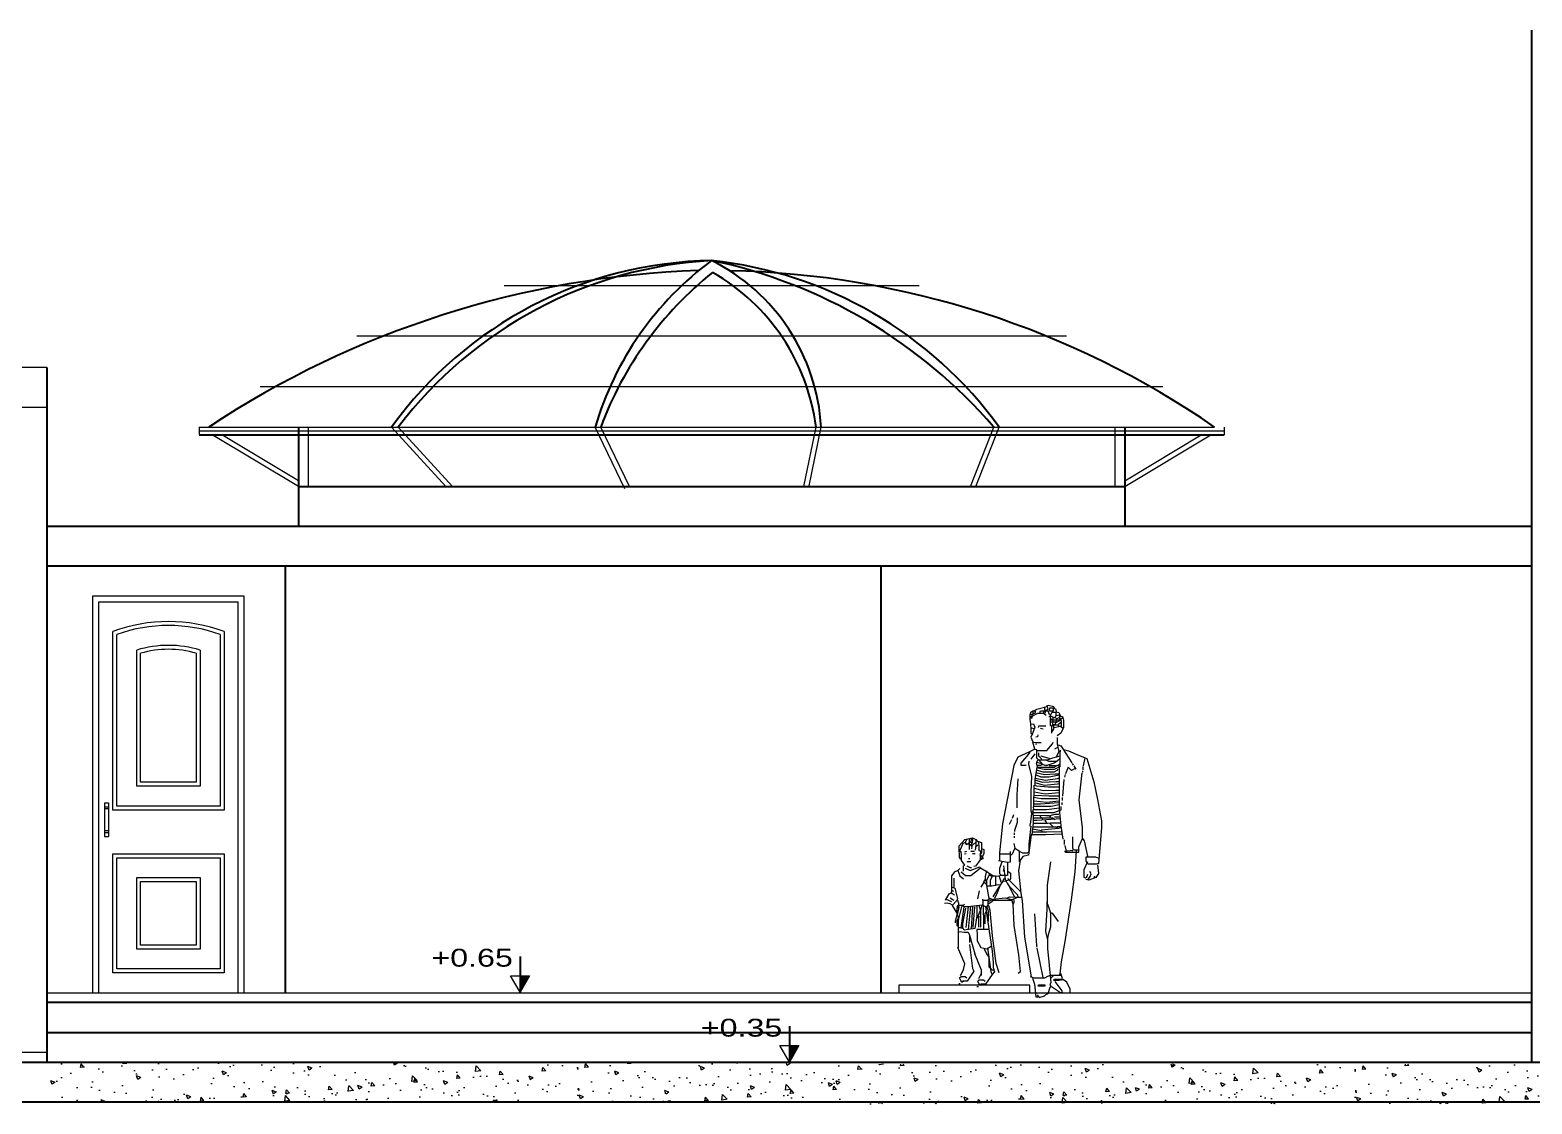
# Model space of a CAD drawing. Header units: inches. Extents: x 17.6 to 55, y 11.8 to 85.9.
# Drawn here: x 29.11 to 36.67, y 80.5 to 85.91 of the extents above; entities that cross this region are included whole.
import ezdxf
from ezdxf.enums import TextEntityAlignment as Align

# ---------------------------------------------------------------- set-up
doc = ezdxf.new("R2010")
doc.units = ezdxf.units.IN
doc.header["$MEASUREMENT"] = 0
for name, color, linetype, lineweight, true_color in [('DOOR WINDOW 1 100', 7, 'Continuous', 15, 0x666666), ('FURNITURE F 1 100', 7, 'Continuous', 13, 0x93979a), ('HATCH F 1 100', 7, 'Continuous', 0, 0xc9c9c9)]:
    doc.layers.add(name, color=color, linetype=linetype, lineweight=lineweight, true_color=true_color)
doc.layers.add('TREE G 1 100', color=7, linetype='Continuous', lineweight=9, true_color=0xbed3d5, transparency=0.6)
doc.layers.add('WALL 1 100', color=250, linetype='Continuous', lineweight=30)
doc.styles.add('style1', font='arial.ttf')

# ---------------------------------------------------------------- blocks, each defined once
blk = doc.blocks.new('MANIJA')
for p, q in [((-0.0109, 0.0859), (0.0091, 0.0859)), ((-0.0109, 0.0859), (-0.0109, -0.0841)), ((0.0091, 0.0859), (0.0091, -0.0841)), ((-0.0109, 0.0659), (0.0091, 0.0659)), ((-0.0109, 0.0559), (0.0091, 0.0559)), ((-0.0109, -0.0541), (0.0091, -0.0541)), ((-0.0109, -0.0641), (0.0091, -0.0641)), ((-0.0109, -0.0841), (0.0091, -0.0841))]:
    blk.add_line(p, q)

msp = doc.modelspace()

# ---------------------------------------------------------------- hatches: boundary and pattern name
at = {"layer": 'HATCH F 1 100', "lineweight": 5}
h = msp.add_hatch(dxfattribs=at)
h.set_pattern_fill('ANSI31', color=256, scale=0.08, angle=135, style=0)
h.set_pattern_definition([(180, (-1400.1863, -876.00295), (-3e-17, -0.254), [])])
edge = h.paths.add_edge_path()
edge.add_arc((32.5373, 80.3596), 4.3914, 54.00436, 125.99564)
edge.add_line((29.9564, 83.9125), (30.4564, 83.9125))
edge.add_line((30.4564, 83.9125), (34.6182, 83.9125))
edge.add_line((34.6182, 83.9125), (35.1182, 83.9125))
at = {"layer": 'HATCH F 1 100', "lineweight": 15}
for points in [[(31.5725, 81.1483), (31.6206, 81.1483), (31.5725, 81.0649)], [(32.929, 80.7958), (32.9771, 80.7958), (32.929, 80.7125)]]:
    msp.add_hatch(color=256, dxfattribs=at).paths.add_polyline_path(points)
h = msp.add_hatch(dxfattribs=at)
h.set_pattern_fill('AR-CONC', color=256, scale=0.03, style=0)
h.set_pattern_definition([(130, (136.42872, 45.8721), (-0.21517805, -0.01882564), [0.0225, -0.2475]), (185, (136.42872, 45.8721), (0.0416254, 0.22565764), [0.018, -0.198]), (79.5486, (136.4108, 45.87053), (-0.1735528, 0.20683186), [0.01912206, -0.21034263]), (133.8158, (136.42872, 45.9321), (-0.3201723, -0.0496557), [0.03375, -0.37125]), (83.3644, (136.40204, 45.92796), (-0.2803988, 0.2922354), [0.0286831, -0.3155139]), (188.8158, (136.42872, 45.9321), (-0.2803986, 0.2922356), [0.027, -0.297]), (159, (136.39872, 45.9171), (-0.17907212, -0.12078567), [0.0225, -0.2475]), (214, (136.39872, 45.9171), (-0.0729946, 0.217545), [0.018, -0.198]), (108.5486, (136.3838, 45.90703), (-0.2520668, 0.09675915), [0.01912206, -0.21034263]), (142.5, (136.42872, 45.872094), (-0.003647957, 0.099868156), [0, -0.1956, 0, -0.201, 0, -0.19875]), (172.5, (136.42872, 45.87209), (-0.07892086, 0.11832351), [0, -0.1146, 0, -0.1911, 0, -0.07575]), (212.5, (136.49562, 45.87209), (-0.16014673, -0.00676646), [0, -0.075, 0, -0.234, 0, -0.3105]), (222.5, (136.52562, 45.8721), (-0.17495585, 0.0300315), [0, -0.0975, 0, -0.1554, 0, -0.2205])])
h.paths.add_polyline_path([(29.1896, 80.7125), (33.1897, 80.7124), (33.1897, 80.5125), (33.1897, 80.5125), (33.1897, 80.5125), (33.1897, 80.5124), (29.1896, 80.5125)])
h = msp.add_hatch(dxfattribs=at)
h.set_pattern_fill('AR-CONC', color=256, scale=0.03, style=0)
h.set_pattern_definition([(130, (140.3437, 45.86166), (-0.21517805, -0.01882564), [0.0225, -0.2475]), (185, (140.3437, 45.86166), (0.0416254, 0.22565764), [0.018, -0.198]), (79.5486, (140.32576, 45.8601), (-0.1735528, 0.20683186), [0.01912206, -0.21034263]), (133.8158, (140.3437, 45.92166), (-0.3201723, -0.0496557), [0.03375, -0.37125]), (83.3644, (140.317, 45.91752), (-0.2803988, 0.2922354), [0.0286831, -0.3155139]), (188.8158, (140.3437, 45.92166), (-0.2803986, 0.2922356), [0.027, -0.297]), (159, (140.3137, 45.90666), (-0.17907212, -0.12078567), [0.0225, -0.2475]), (214, (140.3137, 45.90666), (-0.0729946, 0.217545), [0.018, -0.198]), (108.5486, (140.29877, 45.8966), (-0.2520668, 0.09675915), [0.01912206, -0.21034263]), (142.5, (140.3437, 45.86166), (-0.003647957, 0.099868156), [0, -0.1956, 0, -0.201, 0, -0.19875]), (172.5, (140.3437, 45.86166), (-0.07892086, 0.11832351), [0, -0.1146, 0, -0.1911, 0, -0.07575]), (212.5, (140.4106, 45.86166), (-0.16014673, -0.00676646), [0, -0.075, 0, -0.234, 0, -0.3105]), (222.5, (140.4406, 45.86166), (-0.17495585, 0.0300315), [0, -0.0975, 0, -0.1554, 0, -0.2205])])
h.paths.add_polyline_path([(33.1045, 80.702), (37.1047, 80.702), (37.1047, 80.502), (37.1047, 80.502), (37.1047, 80.502), (37.1047, 80.502), (33.1045, 80.502)])

# ---------------------------------------------------------------- linework, layer by layer
at = {"layer": 'DOOR WINDOW 1 100', "lineweight": 5}
for p, q in [((29.4222, 83.0625), (30.1822, 83.0625)), ((29.4222, 81.0625), (29.4222, 83.0625)), ((30.1822, 83.0625), (30.1822, 81.0625)), ((29.4522, 81.0625), (29.4522, 83.0325)), ((29.4522, 83.0325), (30.1522, 83.0325)), ((30.1522, 83.0325), (30.1522, 81.0625)), ((29.5222, 81.9825), (29.5222, 82.8825)), ((29.5422, 82.0025), (29.5422, 82.8674)), ((30.0622, 82.8674), (30.0622, 82.0025)), ((30.0822, 82.8825), (30.0822, 81.9825)), ((29.6422, 82.1025), (29.6422, 82.7888)), ((29.6622, 82.1225), (29.6622, 82.7724)), ((29.9422, 82.7724), (29.9422, 82.1225)), ((29.9622, 82.7888), (29.9622, 82.1025)), ((29.9622, 82.1025), (29.6422, 82.1025)), ((29.9422, 82.1225), (29.6622, 82.1225)), ((30.0622, 82.0025), (29.5422, 82.0025)), ((30.0822, 81.9825), (29.5222, 81.9825)), ((29.5222, 81.1625), (29.5222, 81.7625)), ((29.5222, 81.7625), (30.0822, 81.7625)), ((30.0822, 81.7625), (30.0822, 81.1625)), ((29.5422, 81.1825), (29.5422, 81.7425)), ((29.5422, 81.7425), (30.0622, 81.7425)), ((30.0622, 81.7425), (30.0622, 81.1825)), ((29.6422, 81.2825), (29.6422, 81.6425)), ((29.6422, 81.6425), (29.9622, 81.6425)), ((29.6622, 81.3025), (29.6622, 81.6225)), ((29.6622, 81.6225), (29.9422, 81.6225)), ((29.9422, 81.6225), (29.9422, 81.3025)), ((29.9622, 81.6425), (29.9622, 81.2825)), ((29.9622, 81.2825), (29.6422, 81.2825)), ((29.9422, 81.3025), (29.6622, 81.3025)), ((30.0822, 81.1625), (29.5222, 81.1625)), ((30.0622, 81.1825), (29.5422, 81.1825))]:
    msp.add_line(p, q, dxfattribs=at)
at = {"layer": 'DOOR WINDOW 1 100', "lineweight": 15}
for p, q in [((29.1897, 81.0625), (36.6684, 81.0625)), ((24.288, 80.7625), (29.1897, 80.7625))]:
    msp.add_line(p, q, dxfattribs=at)
at = {"layer": 'DOOR WINDOW 1 100', "lineweight": 5}
for centre, radius, start, end in [((29.8022, 82.1235), 0.809, 69.75066, 110.24934), ((29.8022, 82.1404), 0.7721, 70.32077, 109.67923), ((29.8022, 82.2595), 0.5529, 73.18043, 106.81957), ((29.8022, 82.2936), 0.4989, 73.703, 106.297)]:
    msp.add_arc(centre, radius, start, end, dxfattribs=at)
at = {"layer": 'FURNITURE F 1 100', "lineweight": 5}
for p, q in [((29.9564, 83.9125), (35.0696, 83.9125)), ((29.9564, 83.9125), (29.9564, 83.8725)), ((29.9564, 83.8925), (35.1182, 83.8925)), ((30.5064, 83.9125), (30.5066, 83.6125)), ((31.1993, 83.6125), (30.9258, 83.9125)), ((31.2331, 83.6125), (30.9597, 83.9125)), ((32.1012, 83.6016), (31.9511, 83.9125)), ((32.1237, 83.6125), (31.9788, 83.9125)), ((33.0025, 83.6125), (33.0632, 83.9125)), ((33.027, 83.6075), (33.0887, 83.9125)), ((33.8407, 83.6125), (33.9582, 83.9125)), ((33.8676, 83.6125), (33.985, 83.9125)), ((34.5682, 83.9125), (34.5682, 83.6125)), ((35.1182, 83.9125), (35.1182, 83.8725)), ((30.4566, 83.6125), (30.0231, 83.8725)), ((30.4565, 83.6416), (30.0717, 83.8725)), ((34.6182, 83.6125), (35.0516, 83.8725)), ((34.6182, 83.6416), (35.003, 83.8725))]:
    msp.add_line(p, q, dxfattribs=at)
at = {"layer": 'HATCH F 1 100', "lineweight": 15}
for points in [[(34.1546, 82.4815), (34.1546, 82.4638), (34.1394, 82.4638), (34.1406, 82.4414), (34.1436, 82.4174), (34.1443, 82.3901), (34.1443, 82.3693), (34.153, 82.3597)], [(34.1626, 82.4847), (34.1754, 82.4911), (34.2267, 82.5039), (34.2299, 82.4895), (34.2187, 82.4847), (34.2155, 82.4687), (34.1947, 82.4695), (34.1786, 82.4695), (34.1466, 82.4526), (34.1418, 82.4526)], [(34.1498, 82.4622), (34.1498, 82.4462), (34.1418, 82.4462)], [(34.1434, 82.4655), (34.145, 82.4767), (34.1546, 82.4831), (34.169, 82.4831), (34.1658, 82.4687), (34.1562, 82.4687)], [(34.1898, 82.4703), (34.1931, 82.4823), (34.2299, 82.4823), (34.2363, 82.4687), (34.2419, 82.4638), (34.2419, 82.4094), (34.2548, 82.4078), (34.2568, 82.4334), (34.2568, 82.4494)], [(34.2083, 82.4831), (34.2083, 82.4671)], [(34.2123, 82.4671), (34.2219, 82.4607)], [(34.2139, 82.5023), (34.2139, 82.4847)], [(34.2748, 82.4783), (34.2716, 82.4895), (34.2652, 82.4927), (34.2604, 82.5023), (34.2315, 82.5087), (34.2219, 82.5039)], [(34.2347, 82.4542), (34.2459, 82.4558), (34.278, 82.4446), (34.2876, 82.4494)], [(34.2411, 82.4975), (34.2572, 82.4975), (34.2572, 82.4807), (34.2387, 82.4807), (34.2411, 82.4975)], [(34.2411, 82.4366), (34.2876, 82.4366), (34.2956, 82.4398), (34.2972, 82.4286), (34.2972, 82.4046)], [(34.2427, 82.4446), (34.2604, 82.4366)], [(34.2716, 82.4743), (34.2507, 82.4743), (34.2443, 82.4607), (34.2443, 82.4574)], [(34.2924, 82.4622), (34.2684, 82.4558), (34.2652, 82.4494)], [(34.2764, 82.4446), (34.2652, 82.411)], [(34.2732, 82.459), (34.2732, 82.4783), (34.286, 82.4735), (34.2924, 82.4607), (34.294, 82.4558)], [(34.3052, 82.4494), (34.3092, 82.435), (34.3092, 82.3981), (34.2956, 82.3709), (34.278, 82.3565)], [(34.2892, 82.4558), (34.3036, 82.4542), (34.302, 82.4462), (34.2956, 82.4398)], [(34.29, 82.4607), (34.29, 82.4414)], [(34.1434, 82.4158), (34.1578, 82.4174), (34.1642, 82.3997), (34.153, 82.3677), (34.145, 82.3501), (34.1546, 82.326)], [(34.1482, 82.3966), (34.161, 82.3933)], [(34.2203, 82.4046), (34.1834, 82.4046), (34.1818, 82.3981)], [(34.1931, 82.3949), (34.2075, 82.3917)], [(34.2427, 82.427), (34.2684, 82.427)], [(34.2483, 82.4062), (34.2483, 82.3709)], [(34.2828, 82.411), (34.2596, 82.411), (34.2596, 82.3901), (34.2507, 82.3789)], [(34.2556, 82.4158), (34.2636, 82.4142)], [(34.262, 82.3981), (34.2924, 82.4062), (34.3052, 82.3966)], [(34.2972, 82.4366), (34.27, 82.4222)], [(34.2972, 82.4254), (34.2844, 82.4142), (34.2844, 82.4062)], [(34.2011, 82.2171), (34.1754, 82.2443), (34.1754, 82.286), (34.161, 82.2876), (34.1354, 82.2747), (34.0793, 82.2491), (34.0585, 82.2075), (34.0024, 81.9126), (33.9879, 81.7668), (33.9879, 81.7267)], [(34.1658, 82.2892), (34.1546, 82.3252), (34.1786, 82.3232), (34.1963, 82.3232)], [(34.169, 82.3164), (34.1754, 82.3164)], [(34.1802, 82.3613), (34.1786, 82.3517), (34.1706, 82.3501)], [(34.1754, 82.282), (34.2251, 82.282), (34.254, 82.3164), (34.2572, 82.3244)], [(34.2828, 82.3004), (34.2636, 82.2892)], [(34.278, 82.3485), (34.278, 82.3164), (34.286, 82.2764), (34.2748, 82.2539), (34.2732, 82.2491)], [(34.2828, 82.3116), (34.2956, 82.3068), (34.3052, 82.2908), (34.3517, 82.2203)], [(34.31, 82.2876), (34.3341, 82.2812), (34.3854, 82.2587), (34.4158, 82.2475), (34.4174, 82.2459)], [(34.1354, 82.2283), (34.1338, 82.2139), (34.1474, 82.1514), (34.1446, 82.0728), (34.1446, 81.9783), (34.1482, 81.9639), (34.1418, 81.911), (34.1386, 81.9046), (34.145, 81.9014), (34.1346, 81.8116), (34.1346, 81.7764), (34.129, 81.766), (34.1049, 81.766), (34.0873, 81.7732)], [(34.1402, 82.2747), (34.1306, 82.2619), (34.0953, 82.2187), (34.0937, 82.2083), (34.1209, 82.2083)], [(34.1642, 82.2667), (34.145, 82.2395)], [(34.2924, 82.2844), (34.2908, 82.2635), (34.2908, 82.201), (34.262, 82.1874), (34.2123, 82.1874), (34.1802, 82.1946), (34.1738, 82.2187), (34.1802, 82.2363), (34.2283, 82.2363), (34.2427, 82.2411)], [(34.1754, 82.2235), (34.1979, 82.2171), (34.2059, 82.2123), (34.1931, 82.2066), (34.1754, 82.2066)], [(34.1842, 82.2716), (34.1842, 82.2555), (34.1995, 82.2395)], [(34.2908, 82.2539), (34.2427, 82.2411), (34.1963, 82.2539), (34.1947, 82.2555)], [(34.2764, 82.2267), (34.2604, 82.2187), (34.2203, 82.2059), (34.2059, 82.2123)], [(34.2908, 82.2411), (34.2796, 82.2299), (34.2716, 82.2275), (34.2347, 82.2275), (34.2219, 82.2347)], [(34.2908, 82.2139), (34.2828, 82.2075)], [(34.3533, 82.2171), (34.3581, 82.2091)], [(34.4094, 82.2059), (34.419, 82.2459), (34.427, 82.2427), (34.4623, 82.1241), (34.4799, 82.036), (34.4999, 81.9286), (34.4999, 81.8934), (34.4863, 81.7139), (34.4735, 81.7099), (34.4318, 81.7099), (34.4238, 81.7251), (34.4238, 81.7475), (34.4703, 81.7475), (34.4879, 81.7411)], [(34.0793, 82.1401), (34.0737, 82.06), (34.0737, 81.9943)], [(34.1666, 82.1097), (34.1666, 82.1434), (34.2187, 82.1338), (34.2796, 82.1418), (34.2892, 82.145)], [(34.3084, 81.8357), (34.2972, 81.903), (34.2884, 81.9879), (34.2888, 82.0632), (34.289, 82.1289), (34.289, 82.2026), (34.278, 82.2075), (34.262, 82.197), (34.2091, 82.1974), (34.1754, 82.1974), (34.1674, 82.1482), (34.169, 82.145)], [(34.1674, 82.1626), (34.1947, 82.1506), (34.2379, 82.1506), (34.2876, 82.161)], [(34.1706, 82.1722), (34.2139, 82.1626), (34.2668, 82.165), (34.2876, 82.165)], [(34.1722, 82.185), (34.2059, 82.1746), (34.262, 82.1746), (34.2812, 82.185), (34.2812, 82.1882)], [(34.2155, 82.2107), (34.2283, 82.2091)], [(34.2379, 82.2066), (34.254, 82.2066), (34.2684, 82.2075)], [(34.3116, 82.1369), (34.3036, 82.052)], [(34.3181, 82.1626), (34.3148, 82.1482)], [(34.3677, 82.1914), (34.3501, 82.1818), (34.3325, 82.1994), (34.3197, 82.1658)], [(34.3613, 82.2059), (34.3709, 82.1882)], [(34.4054, 81.8389), (34.4054, 81.895), (34.3886, 82.0344), (34.403, 82.1706)], [(34.4046, 82.1802), (34.4046, 82.1738)], [(34.407, 82.2026), (34.407, 82.185)], [(34.1594, 82.0023), (34.1594, 82.0424), (34.161, 82.0616), (34.161, 82.1081), (34.1738, 82.1049), (34.2331, 82.0993), (34.2892, 82.0993)], [(34.161, 82.0937), (34.2075, 82.0817), (34.27, 82.0829), (34.286, 82.0829)], [(34.161, 82.0744), (34.2171, 82.0648), (34.286, 82.0712)], [(34.1642, 82.1209), (34.2123, 82.1081), (34.2796, 82.1145), (34.2892, 82.1161)], [(34.1658, 82.1353), (34.2027, 82.1233), (34.2732, 82.1261), (34.2892, 82.1261)], [(34.2892, 81.9927), (34.2235, 81.9839), (34.1554, 81.9839), (34.1554, 81.9567), (34.2203, 81.9555), (34.2379, 81.9555), (34.2443, 81.9462)], [(34.2876, 82.0088), (34.2475, 82.0007), (34.1658, 82.0007), (34.1562, 81.9991), (34.1578, 81.9863)], [(34.1562, 81.9711), (34.2604, 81.9711), (34.298, 81.9831), (34.298, 82.0007)], [(34.1594, 82.0472), (34.1963, 82.0416), (34.2796, 82.0416)], [(34.286, 82.0184), (34.1931, 82.0128), (34.1594, 82.0128)], [(34.161, 82.0296), (34.2251, 82.0232), (34.286, 82.0296)], [(34.1626, 82.0584), (34.2347, 82.0544), (34.286, 82.0544)], [(34.3004, 82.02), (34.3004, 82.0088)], [(34.302, 82.0456), (34.302, 82.0312)], [(34.0472, 81.9334), (34.036, 81.9094)], [(34.0569, 81.9591), (34.0504, 81.9398)], [(34.0753, 81.9431), (34.0753, 81.9206), (34.0633, 81.879), (34.0633, 81.8741)], [(34.1466, 81.9735), (34.1546, 81.9735)], [(34.1562, 81.9174), (34.1498, 81.8581)], [(34.1562, 81.9559), (34.1562, 81.9174), (34.2283, 81.9166), (34.2443, 81.9178), (34.2956, 81.9178)], [(34.2956, 81.9382), (34.1754, 81.9302), (34.1562, 81.9302)], [(34.1578, 81.9438), (34.2556, 81.9438), (34.2652, 81.935)], [(34.1915, 81.9543), (34.1947, 81.9447)], [(34.2027, 81.9414), (34.2043, 81.9318)], [(34.2155, 81.9302), (34.2235, 81.919)], [(34.2379, 81.9543), (34.2652, 81.9623), (34.286, 81.9623)], [(34.2411, 81.9142), (34.2556, 81.8998)], [(34.294, 81.9462), (34.2636, 81.9462)], [(33.7924, 81.7347), (33.7852, 81.7443), (33.7852, 81.762), (33.7836, 81.7764), (33.7836, 81.802), (33.8117, 81.8341), (33.8517, 81.8421), (33.871, 81.8325), (33.8742, 81.8341)], [(33.8229, 81.8373), (33.8149, 81.8197), (33.8213, 81.8084), (33.8405, 81.8229), (33.8485, 81.8165)], [(33.8349, 81.8373), (33.8349, 81.81)], [(33.8405, 81.8389), (33.8453, 81.8325)], [(33.8565, 81.8389), (33.8469, 81.8325), (33.8405, 81.8229)], [(34.0601, 81.8517), (34.0601, 81.8421)], [(34.0617, 81.8677), (34.0617, 81.8581)], [(34.302, 81.8605), (34.2187, 81.8585), (34.1466, 81.8585), (34.1338, 81.7556), (34.1049, 81.7491), (34.0985, 81.7395), (34.0905, 81.7299), (34.0825, 81.677), (34.0953, 81.5633), (34.1017, 81.5264), (34.1129, 81.3421), (34.1466, 81.1418), (34.1418, 81.1402)], [(34.3004, 81.8733), (34.2251, 81.8713), (34.1514, 81.8713)], [(34.153, 81.8886), (34.1979, 81.879), (34.2011, 81.8725)], [(34.1546, 81.899), (34.2748, 81.899), (34.2764, 81.895)], [(34.2972, 81.895), (34.2844, 81.8902), (34.1979, 81.8821), (34.1963, 81.8806)], [(34.2972, 81.899), (34.278, 81.899), (34.278, 81.8918)], [(34.3565, 81.7796), (34.3148, 81.7732), (34.3213, 81.77), (34.3862, 81.77), (34.3862, 81.7972), (34.4046, 81.8389), (34.4126, 81.8277), (34.4302, 81.7507)], [(34.3838, 81.7804), (34.3597, 81.7804), (34.3565, 81.7908), (34.3565, 81.8485)], [(33.7812, 81.778), (33.7916, 81.7732), (33.7936, 81.7556), (33.7936, 81.7283), (33.8101, 81.7059), (33.8117, 81.7059)], [(33.8149, 81.8181), (33.8021, 81.8148), (33.7892, 81.7828), (33.7876, 81.778)], [(33.8213, 81.7732), (33.8101, 81.77)], [(33.8197, 81.762), (33.8101, 81.7604)], [(33.8646, 81.8165), (33.8581, 81.8132), (33.8469, 81.8004), (33.8341, 81.8116), (33.8165, 81.8116)], [(33.8341, 81.8084), (33.8341, 81.7844)], [(33.8517, 81.8325), (33.8501, 81.8181), (33.8421, 81.8052)], [(33.8613, 81.774), (33.8421, 81.774)], [(33.8485, 81.8004), (33.8469, 81.7876)], [(33.8517, 81.7636), (33.8646, 81.7636)], [(33.8958, 81.8197), (33.8958, 81.7668), (33.8886, 81.7572), (33.9014, 81.7491), (33.903, 81.7363), (33.8902, 81.7315), (33.8806, 81.7203), (33.8662, 81.6995), (33.8581, 81.6979)], [(33.8774, 81.8052), (33.8662, 81.7956)], [(33.8669, 81.7812), (33.869, 81.8052), (33.869, 81.8309), (33.8798, 81.8245), (33.8826, 81.802), (33.8826, 81.7796), (33.8966, 81.778)], [(33.8806, 81.8245), (33.8958, 81.8197)], [(33.8918, 81.7764), (33.8894, 81.7588), (33.8894, 81.7315)], [(33.8958, 81.7892), (33.9086, 81.7844), (33.9086, 81.762), (33.8934, 81.7331), (33.8934, 81.7315)], [(34.0416, 81.7732), (34.0416, 81.7203), (34.0264, 81.7187), (33.9815, 81.7267)], [(33.9895, 81.762), (34.0424, 81.762)], [(34.0649, 81.7908), (34.0488, 81.7572), (34.044, 81.7572)], [(34.0585, 81.8148), (34.0649, 81.7908), (34.0865, 81.778), (34.0865, 81.7219)], [(34.3725, 81.778), (34.3661, 81.6722), (34.3485, 81.5312), (34.3165, 81.3213), (34.2972, 81.2187), (34.2908, 81.1578), (34.2876, 81.1514)], [(34.3124, 81.8325), (34.3124, 81.8084)], [(34.3165, 81.8036), (34.3245, 81.7684)], [(34.3533, 81.7764), (34.3549, 81.77)], [(33.7876, 81.6883), (33.778, 81.6786), (33.7876, 81.6514), (33.8053, 81.637)], [(33.8149, 81.6899), (33.8389, 81.6786), (33.8886, 81.6963), (33.8902, 81.6883), (33.8421, 81.6506), (33.8165, 81.6506), (33.7956, 81.6674), (33.7972, 81.6738)], [(33.8045, 81.7027), (33.8045, 81.6754)], [(33.8421, 81.7227), (33.8261, 81.7227), (33.8229, 81.7203)], [(33.8229, 81.7011), (33.8389, 81.6931), (33.8453, 81.6931)], [(33.8309, 81.7395), (33.8373, 81.7379)], [(33.8918, 81.6915), (33.9287, 81.669), (33.9335, 81.6642)], [(34.028, 81.7171), (34.028, 81.6538), (33.996, 81.6538), (33.9815, 81.6498), (33.9671, 81.6482), (33.9671, 81.6113), (33.9703, 81.6033)], [(34.0008, 81.7251), (33.9871, 81.6883), (33.9871, 81.6626), (33.996, 81.6546)], [(34.0088, 81.685), (34.0056, 81.6786), (34.0104, 81.6754)], [(34.0072, 81.7011), (34.0152, 81.6354), (34.0264, 81.6145), (34.0392, 81.5921), (34.0601, 81.5472)], [(34.2443, 81.7219), (34.2267, 81.6049), (34.2267, 81.5152), (34.2283, 81.5056), (34.2251, 81.5056)], [(34.4302, 81.6578), (34.4238, 81.6402), (34.4134, 81.6434), (34.4134, 81.6834), (34.4318, 81.7235)], [(34.4799, 81.7075), (34.4863, 81.6626), (34.4719, 81.6434), (34.4366, 81.629), (34.4222, 81.6322)], [(33.7588, 81.6674), (33.7452, 81.6514), (33.7452, 81.5713), (33.7412, 81.5665)], [(33.778, 81.6786), (33.7588, 81.669), (33.7556, 81.6626), (33.754, 81.6626)], [(33.7588, 81.5937), (33.7588, 81.6402)], [(33.9078, 81.6193), (33.8934, 81.5937)], [(33.9142, 81.6322), (33.9062, 81.6225), (33.9206, 81.6113), (33.9222, 81.6113)], [(33.9222, 81.677), (33.915, 81.6482), (33.915, 81.629), (33.9222, 81.6209)], [(33.9992, 81.6177), (33.9911, 81.6049), (33.9815, 81.6065), (33.9479, 81.5993), (33.927, 81.5993), (33.9222, 81.6049)], [(33.9351, 81.5376), (33.9238, 81.6033), (33.9238, 81.629), (33.9367, 81.6578), (33.9351, 81.6642), (33.9527, 81.653)], [(33.9367, 81.6546), (33.9479, 81.6498)], [(33.9423, 81.5985), (33.9423, 81.629), (33.9511, 81.6506), (33.9671, 81.6506)], [(33.9847, 81.6498), (33.9944, 81.6209), (34.004, 81.6193), (34.0056, 81.6274), (34.012, 81.6386), (34.0136, 81.6386)], [(34.0921, 81.5729), (34.0344, 81.6306), (34.0136, 81.6225), (34.0072, 81.6242)], [(34.0296, 81.6754), (34.0424, 81.6642), (34.0424, 81.6386), (34.0392, 81.629)], [(34.036, 81.6306), (34.0296, 81.6386)], [(34.4334, 81.6322), (34.443, 81.6482), (34.4479, 81.661), (34.4414, 81.6738)], [(34.4639, 81.6402), (34.4671, 81.6514)], [(33.7155, 81.528), (33.7331, 81.56), (33.7444, 81.5665), (33.7604, 81.5552)], [(33.7187, 81.5344), (33.746, 81.5216)], [(33.7379, 81.5408), (33.7572, 81.528)], [(33.746, 81.5953), (33.762, 81.5889), (33.7748, 81.5376), (33.7716, 81.5264), (33.7492, 81.5024), (33.7684, 81.4687), (33.77, 81.4687)], [(33.746, 81.5793), (33.7556, 81.5745)], [(33.8854, 81.5761), (33.8758, 81.536)], [(33.9014, 81.5344), (33.903, 81.5216), (33.903, 81.5056)], [(34.0392, 81.5953), (34.0777, 81.5552), (34.0793, 81.544), (34.044, 81.5264), (33.9527, 81.5264), (33.9399, 81.5376), (33.9278, 81.5296), (33.9278, 81.504)], [(34.0809, 81.161), (34.0921, 81.169), (34.0841, 81.254), (34.0617, 81.4014), (34.0552, 81.5088), (34.0488, 81.5312), (34.0168, 81.5392), (33.9511, 81.5328), (33.9287, 81.52)], [(33.9879, 81.5953), (33.9815, 81.5921), (33.9543, 81.5456)], [(33.9911, 81.6049), (33.9719, 81.5568), (33.9623, 81.5392), (33.9639, 81.536)], [(34.0248, 81.5392), (34.0376, 81.5448), (34.0745, 81.5436), (34.0985, 81.5436)], [(34.0593, 81.5312), (34.0593, 81.5152), (34.0552, 81.5088)], [(33.7107, 81.5136), (33.7235, 81.5152), (33.7363, 81.512), (33.7492, 81.5056)], [(33.7716, 81.4559), (33.7636, 81.4222), (33.7636, 81.4142)], [(33.778, 81.5024), (33.7716, 81.4959), (33.7748, 81.4912)], [(33.7972, 81.5024), (33.7828, 81.4415), (33.7724, 81.4271), (33.7724, 81.4014), (33.7796, 81.3982)], [(33.7812, 81.4959), (33.7724, 81.4863), (33.7724, 81.4591), (33.7764, 81.4527)], [(33.7748, 81.528), (33.7812, 81.5136), (33.7812, 81.5056)], [(33.7804, 81.2908), (33.7808, 81.3357), (33.781, 81.3662), (33.781, 81.4222), (33.7828, 81.4367), (33.7764, 81.4527), (33.7844, 81.4928), (33.778, 81.5032), (33.7988, 81.5032), (33.8021, 81.5008)], [(33.8069, 81.4959), (33.7924, 81.3886), (33.8004, 81.3886)], [(33.8101, 81.5072), (33.8021, 81.5008), (33.8085, 81.4975), (33.8405, 81.4975)], [(33.8734, 81.5024), (33.8734, 81.4495), (33.8629, 81.3854), (33.8085, 81.3774), (33.8029, 81.3886), (33.8029, 81.4094), (33.8181, 81.4879)], [(33.8293, 81.4975), (33.8181, 81.3918)], [(33.8309, 81.3806), (33.8421, 81.4992), (33.8998, 81.5056), (33.9158, 81.4975), (33.9495, 81.2716), (33.9551, 81.2139), (33.9551, 81.1899), (33.9623, 81.1674), (33.9495, 81.1546)], [(33.8517, 81.4992), (33.8437, 81.3822)], [(33.8613, 81.4944), (33.8533, 81.3918)], [(33.8902, 81.4767), (33.8742, 81.4383), (33.8726, 81.4383)], [(33.8838, 81.5024), (33.8902, 81.4815)], [(33.8982, 81.5056), (33.8918, 81.4767), (33.891, 81.4527), (33.891, 81.395), (33.8902, 81.3934)], [(33.9254, 81.5272), (33.9046, 81.5272)], [(33.9046, 81.504), (33.9062, 81.4046), (33.9062, 81.3838)], [(33.919, 81.4703), (33.9134, 81.4575), (33.9134, 81.4094)], [(33.9847, 81.1626), (33.9703, 81.2091), (33.9511, 81.3485), (33.9399, 81.4767), (33.9335, 81.5008), (33.927, 81.5024), (33.9206, 81.4912), (33.919, 81.4912)], [(33.9238, 81.4928), (33.9303, 81.4751), (33.9303, 81.4238), (33.9287, 81.4238)], [(33.9543, 81.5232), (33.9303, 81.5088)], [(34.1626, 81.4591), (34.1738, 81.2988), (34.1754, 81.2924)], [(34.2251, 81.52), (34.2251, 81.4831), (34.2187, 81.371), (34.2267, 81.3357), (34.2283, 81.3341)], [(34.2299, 81.5056), (34.2435, 81.4655), (34.2435, 81.3934), (34.2323, 81.3533), (34.2295, 81.3341), (34.2295, 81.286), (34.2459, 81.1146), (34.2411, 81.1017), (34.2459, 81.0953)], [(34.2411, 81.4687), (34.2523, 81.4639), (34.2828, 81.4206)], [(33.7828, 81.3918), (33.7908, 81.3918)], [(33.9335, 81.3814), (33.8734, 81.3814), (33.8738, 81.3533), (33.8738, 81.3245), (33.8934, 81.2908), (33.9238, 81.2828), (33.9447, 81.2972)], [(33.8822, 81.4479), (33.8806, 81.4318), (33.8806, 81.3934)], [(33.7828, 81.3702), (33.8101, 81.3674), (33.8293, 81.3674), (33.8365, 81.3517), (33.8365, 81.3181), (33.8357, 81.3149)], [(33.8357, 81.3053), (33.8517, 81.1851), (33.8581, 81.1706), (33.8245, 81.121), (33.8053, 81.121)], [(33.8365, 81.3517), (33.8629, 81.2588), (33.8653, 81.256)], [(33.778, 81.2908), (33.7804, 81.2908)], [(33.8053, 81.1787), (33.8117, 81.2075), (33.778, 81.2908), (33.7804, 81.2881)], [(33.8629, 81.2588), (33.8654, 81.2588)], [(33.8966, 81.1498), (33.8966, 81.1755), (33.8629, 81.2588)], [(33.9271, 81.2892), (33.9431, 81.169), (33.9495, 81.1546), (33.9158, 81.1049), (33.8966, 81.1049)], [(33.9094, 81.2844), (33.9222, 81.2588), (33.9335, 81.2412), (33.9335, 81.1931), (33.9511, 81.1755), (33.9607, 81.1771)], [(34.2075, 81.1386), (34.177, 81.2876)], [(33.8053, 81.1787), (33.7892, 81.1482)], [(33.8966, 81.1626), (33.8806, 81.1322)], [(34.294, 81.161), (34.302, 81.1354)], [(33.7815, 81.1094), (33.7895, 81.1094)], [(33.7908, 81.1226), (33.8053, 81.121), (33.7972, 81.1146), (33.786, 81.137), (33.794, 81.1434), (33.8149, 81.1434), (33.8229, 81.137)], [(33.8728, 81.0934), (33.8808, 81.0934)], [(33.8822, 81.1065), (33.8966, 81.1049), (33.8886, 81.0985), (33.8774, 81.121), (33.8854, 81.1274), (33.9062, 81.1274), (33.9142, 81.121)], [(34.2956, 81.149), (34.2684, 81.1494), (34.2427, 81.1494), (34.2283, 81.145), (34.2139, 81.1362), (34.161, 81.1362), (34.1482, 81.1402), (34.1466, 81.1418)], [(34.153, 81.1354), (34.1626, 81.1049), (34.1706, 81.0425), (34.1802, 81.0425)], [(34.177, 81.0521), (34.1866, 81.0376), (34.2139, 81.0473), (34.2203, 81.0537), (34.2315, 81.0585), (34.2427, 81.0905), (34.2491, 81.0937), (34.294, 81.0633), (34.2988, 81.0633)], [(34.1834, 81.1025), (34.2155, 81.1025), (34.2155, 81.0953), (34.1818, 81.0953), (34.1834, 81.1025)], [(34.2572, 81.1466), (34.2459, 81.1354)], [(34.2652, 81.1194), (34.2908, 81.0857), (34.3004, 81.0713), (34.302, 81.0625), (34.3421, 81.0625), (34.3421, 81.0809), (34.3261, 81.1162), (34.31, 81.1266), (34.286, 81.1238), (34.2604, 81.1238), (34.262, 81.1314), (34.3052, 81.1314), (34.3084, 81.129)]]:
    msp.add_lwpolyline(points, dxfattribs=at)
at = {"layer": 'TREE G 1 100', "lineweight": 15}
msp.add_lwpolyline([(29.1897, 83.4125), (36.6684, 83.4125), (36.6684, 83.2125), (29.1897, 83.2125), (29.1897, 83.4125)], dxfattribs=at)
at = {"layer": 'WALL 1 100'}
for p, q in [((36.6684, 80.7125), (36.6684, 85.9125)), ((29.1897, 84.2125), (29.1897, 80.7125)), ((30.4564, 83.9125), (30.4567, 83.4125)), ((34.6182, 83.9125), (34.6182, 83.4125)), ((29.9564, 83.8725), (35.1182, 83.8725)), ((30.4566, 83.6125), (34.6182, 83.6125)), ((29.1897, 83.4125), (36.6684, 83.4125)), ((29.1897, 83.2125), (36.6684, 83.2125)), ((30.3895, 83.2125), (30.3895, 81.0625)), ((33.3894, 83.2125), (33.3894, 81.0625)), ((31.5725, 81.2456), (31.5725, 81.0649)), ((36.6684, 81.0125), (29.1897, 81.0125)), ((29.1897, 80.8625), (36.6684, 80.8625)), ((32.929, 80.8932), (32.929, 80.7125)), ((24.188, 80.7125), (44.0615, 80.7125)), ((24.388, 80.5125), (43.9746, 80.5125))]:
    msp.add_line(p, q, dxfattribs=at)
at = {"layer": 'WALL 1 100', "lineweight": 15}
for p, q in [((29.1897, 84.2125), (24.0209, 84.2125)), ((29.1897, 84.0125), (29.1897, 84.2125)), ((24.0209, 84.0125), (29.1897, 84.0125))]:
    msp.add_line(p, q, dxfattribs=at)
at = {"layer": 'WALL 1 100', "lineweight": 15, "flags": 128}
for points in [[(31.5725, 81.0649), (31.5244, 81.1483), (31.6206, 81.1483)], [(32.929, 80.7125), (32.8809, 80.7958), (32.9771, 80.7958)]]:
    msp.add_lwpolyline(points, close=True, dxfattribs=at)
at = {"layer": 'WALL 1 100', "lineweight": 15}
msp.add_lwpolyline([(34.1399, 81.1005), (33.4809, 81.1005), (33.4809, 81.0625), (34.1399, 81.0625)], close=True, dxfattribs=at)
at = {"layer": 'WALL 1 100'}
for centre, radius, start, end in [((32.5683, 82.7236), 2.0276, 90.87609, 144.10173), ((32.6556, 82.6249), 2.1294, 93.18559, 142.79375), ((33.4895, 83.4611), 1.6032, 126.43411, 163.64795), ((32.3232, 82.7121), 2.05, 35.83959, 84.00372), ((32.0055, 82.2267), 2.5797, 40.80526, 78.10347), ((32.0911, 83.857), 0.9992, 3.18383, 63.47302), ((32.6368, 79.9319), 4.7719, 91.99144, 123.47138), ((33.6785, 83.2759), 1.815, 128.76052, 159.46937), ((32.0231, 83.7803), 1.0484, 7.24046, 60.31981), ((32.5365, 80.2376), 4.4634, 55.42098, 88.83351)]:
    msp.add_arc(centre, radius, start, end, dxfattribs=at)

# ---------------------------------------------------------------- block references
at = {"layer": 'DOOR WINDOW 1 100', "lineweight": 5}
msp.add_blockref('MANIJA', (29.4918, 81.9339), dxfattribs=at)

# ---------------------------------------------------------------- texts
at = {"layer": 'WALL 1 100', "lineweight": 15, "style": 'style1', "width": 1.28939}
for s, p in [('+0.65', (31.3314, 81.2838)), ('+0.35', (32.688, 80.9313))]:
    msp.add_text(s, height=0.09, dxfattribs=at).set_placement(p, align=Align.TOP_CENTER)

doc.saveas('drawing.dxf')
